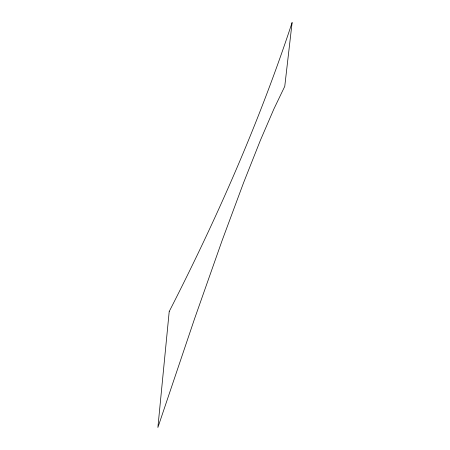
<?xml version="1.0" encoding="UTF-8"?>
<svg xmlns="http://www.w3.org/2000/svg" width="450" height="450" viewBox="0 0 450 450"><rect width="100%" height="100%" fill="white"/><g stroke="black" fill="none" stroke-linecap="round" stroke-linejoin="round"><path stroke-width="0.67" d="M169.211 311.512L157.877 427.5L194.456 319.061L222.12 240.508L243.534 182.829L260.409 140.271L273.887 108.996L284.76 86.349L292.123 22.5C259.29 122.062 216.968 218.256 169.211 311.512"/></g></svg>
